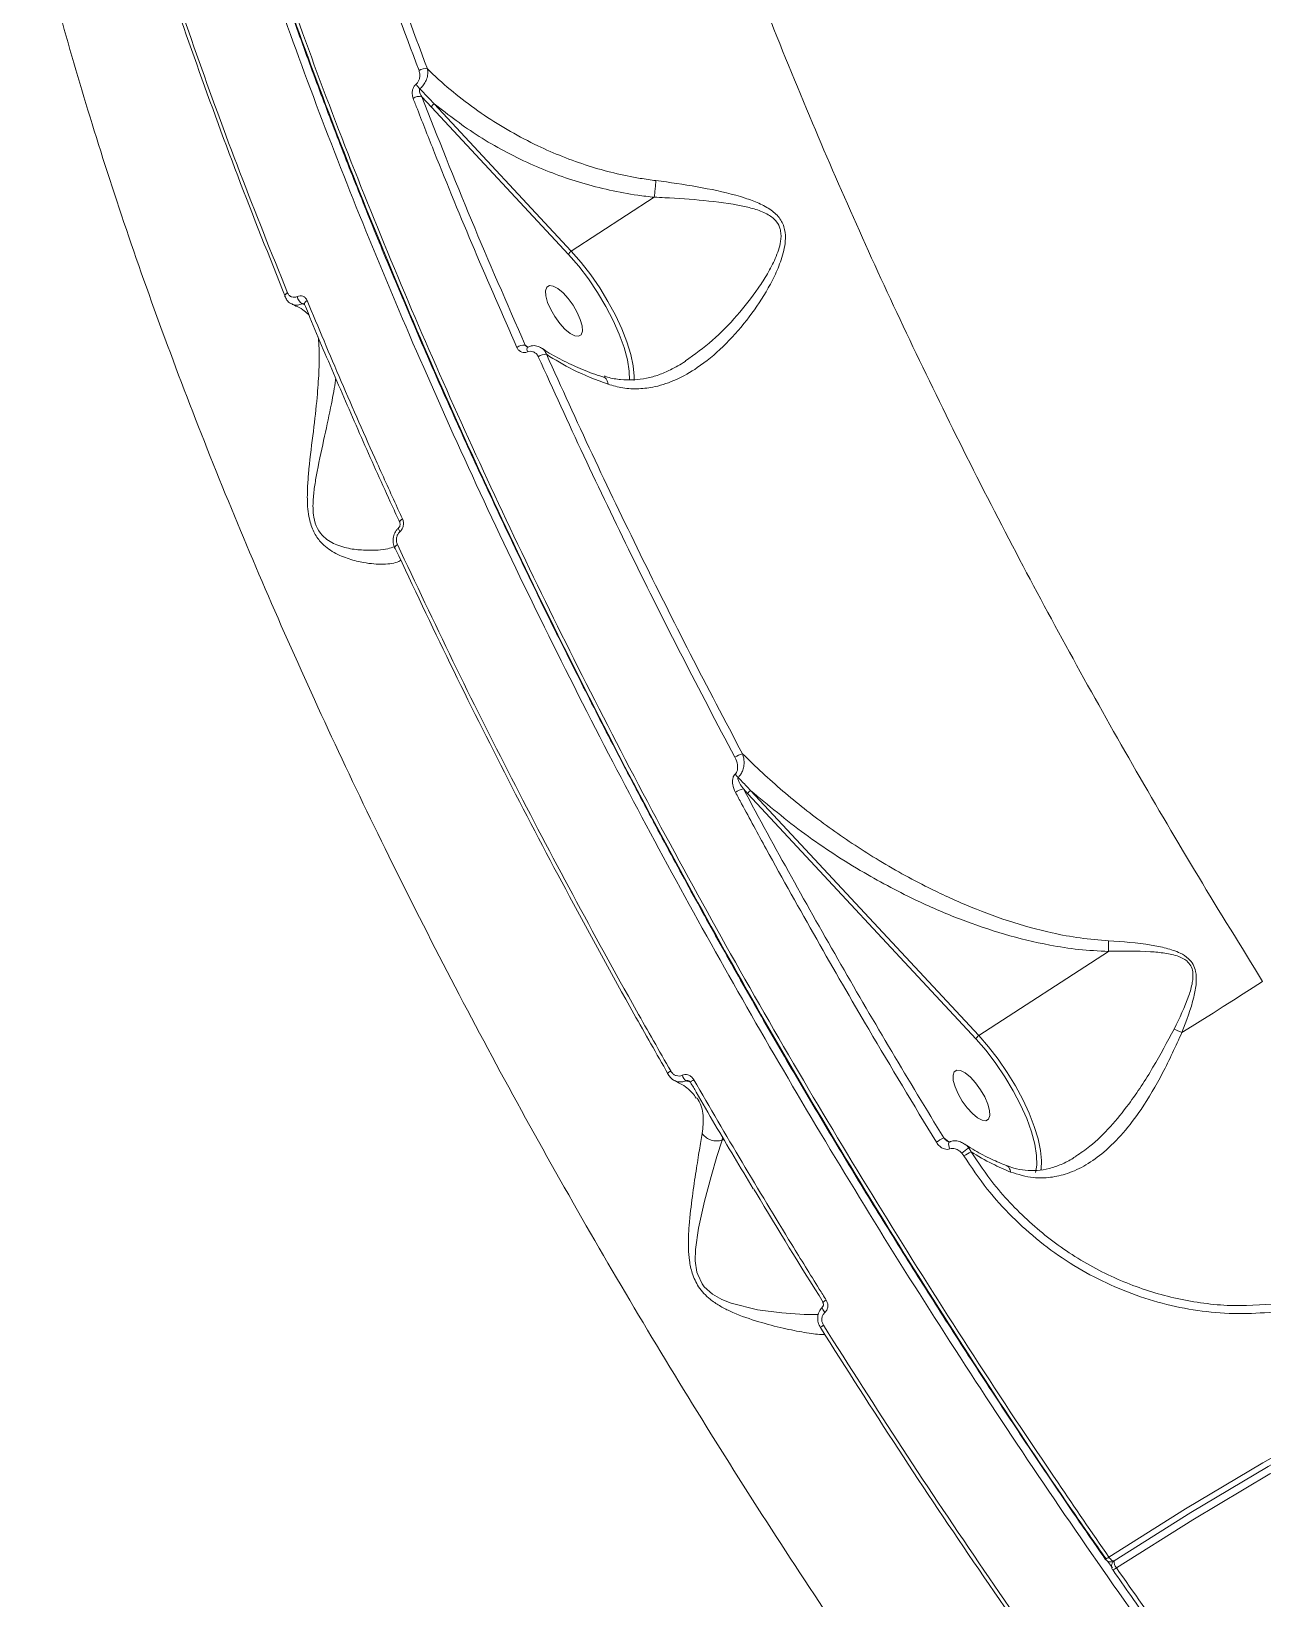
# Model space of a CAD drawing. Header units: millimetres. Extents: x -5550 to 7488, y -4093 to 4627.
# Drawn here: x -2675.4 to -2487.5, y 1762.6 to 2001.7 of the extents above; entities that cross this region are included whole.
import ezdxf

# ---------------------------------------------------------------- set-up
doc = ezdxf.new("R2010")
doc.units = ezdxf.units.MM
doc.layers.add('DIKOM_ОБЪЕКТ', color=7, linetype='Continuous')

msp = doc.modelspace()

# ---------------------------------------------------------------- linework, layer by layer
at = {"layer": 'DIKOM_ОБЪЕКТ', "color": 7, "linetype": 'Continuous', "lineweight": 15}
for p, q in [((-2615.808, 1991.732), (-2614.313, 1990.119)), ((-2614.313, 1990.119), (-2593.405, 1967.645)), ((-2592.994, 1968.169), (-2613.903, 1990.644)), ((-2580.336, 1976.392), (-2592.994, 1968.169)), ((-2634.022, 1960.121), (-2633.657, 1959.989)), ((-2599.626, 1953.545), (-2600.026, 1953.847)), ((-2566.747, 1886.117), (-2566.054, 1885.37)), ((-2566.054, 1885.37), (-2531.26, 1847.97)), ((-2530.85, 1848.495), (-2565.643, 1885.895)), ((-2511.07, 1861.344), (-2530.85, 1848.495)), ((-2573.861, 1839.011), (-2573.795, 1838.918)), ((-2569.991, 1832.538), (-2569.956, 1833.063)), ((-2569.991, 1832.538), (-2569.743, 1832.699)), ((-2535.402, 1832.289), (-2536.176, 1832.874)), ((-2533.41, 1830.537), (-2533.104, 1830.127)), ((-2532.012, 1830.771), (-2532.368, 1831.353)), ((-2511.559, 1768.638), (-2511.558, 1768.637)), ((-2510.448, 1767.273), (-2511.192, 1768.337)), ((-2510.41, 1767.009), (-2510.351, 1766.924)), ((-2510.235, 1768.353), (-2510.325, 1768.259)), ((-2510.194, 1768.368), (-2510.169, 1768.389)), ((-2510.418, 1767), (-2510.42, 1767.002))]:
    msp.add_line(p, q, dxfattribs=at)
at = {"layer": 'DIKOM_ОБЪЕКТ', "color": 7, "linetype": 'Continuous', "lineweight": 15, "flags": 128}
for points in [[(-2583.421, 1948.436), (-2583.415, 1949.093), (-2583.566, 1950.658), (-2583.938, 1952.411), (-2584.522, 1954.313), (-2585.305, 1956.323), (-2586.271, 1958.398), (-2587.399, 1960.492), (-2588.663, 1962.561), (-2590.038, 1964.558), (-2591.492, 1966.441), (-2592.994, 1968.169)], [(-2593.405, 1967.645), (-2591.868, 1965.871), (-2590.386, 1963.932), (-2588.993, 1961.876), (-2587.725, 1959.75), (-2586.61, 1957.608), (-2585.677, 1955.5), (-2584.947, 1953.478), (-2584.439, 1951.59), (-2584.164, 1949.882), (-2584.125, 1948.466)], [(-2636.299, 1961.833), (-2636.435, 1961.734), (-2636.547, 1961.631), (-2636.632, 1961.527), (-2636.685, 1961.428), (-2636.707, 1961.335), (-2636.695, 1961.253)], [(-2595.752, 1962.84), (-2596.329, 1962.907), (-2596.726, 1962.66), (-2596.911, 1962.12), (-2596.869, 1961.33), (-2596.603, 1960.356), (-2596.136, 1959.274), (-2595.505, 1958.174), (-2594.761, 1957.145), (-2593.964, 1956.269), (-2593.179, 1955.617), (-2592.469, 1955.243), (-2591.892, 1955.177), (-2591.496, 1955.424), (-2591.311, 1955.964), (-2591.352, 1956.753), (-2591.618, 1957.728), (-2592.085, 1958.809), (-2592.716, 1959.909), (-2593.461, 1960.939), (-2594.258, 1961.815), (-2595.043, 1962.466), (-2595.752, 1962.84)], [(-2633.295, 1960.64), (-2633.436, 1960.537), (-2633.551, 1960.431), (-2633.636, 1960.325), (-2633.689, 1960.223), (-2633.706, 1960.13), (-2633.69, 1960.052)], [(-2599.697, 1952.788), (-2599.744, 1953.005), (-2599.759, 1953.199), (-2599.741, 1953.361), (-2599.691, 1953.48), (-2599.612, 1953.549), (-2599.609, 1953.551)], [(-2618.75, 1927.337), (-2618.892, 1927.236), (-2619.009, 1927.134), (-2619.098, 1927.036), (-2619.154, 1926.944), (-2619.177, 1926.862), (-2619.165, 1926.794), (-2619.162, 1926.79)], [(-2619.141, 1925.36), (-2619.215, 1925.482), (-2619.274, 1925.598), (-2619.318, 1925.704), (-2619.344, 1925.798), (-2619.352, 1925.878), (-2619.343, 1925.942), (-2619.315, 1925.988), (-2619.309, 1925.994)], [(-2619.524, 1923.417), (-2619.661, 1923.32), (-2619.775, 1923.222), (-2619.863, 1923.127), (-2619.922, 1923.038), (-2619.949, 1922.958), (-2619.944, 1922.891), (-2619.941, 1922.883)], [(-2619.941, 1922.883), (-2619.906, 1922.838), (-2619.838, 1922.802)], [(-2487.538, 1856.77), (-2488.999, 1855.82), (-2490.489, 1854.858), (-2492.006, 1853.887), (-2493.545, 1852.909), (-2495.104, 1851.925), (-2496.678, 1850.939), (-2498.265, 1849.952), (-2499.861, 1848.967)], [(-2521.353, 1828.004), (-2521.342, 1828.074), (-2521.27, 1829.418), (-2521.421, 1830.983), (-2521.793, 1832.736), (-2522.377, 1834.638), (-2523.161, 1836.649), (-2524.126, 1838.723), (-2525.254, 1840.818), (-2526.519, 1842.886), (-2527.893, 1844.883), (-2529.347, 1846.766), (-2530.85, 1848.495)], [(-2248.775, 1850.137), (-2261.539, 1849.925), (-2274.328, 1849.337), (-2287.134, 1848.375), (-2299.949, 1847.04), (-2312.763, 1845.332), (-2325.569, 1843.251), (-2338.358, 1840.801), (-2351.122, 1837.982), (-2363.852, 1834.796), (-2376.54, 1831.245), (-2389.178, 1827.331), (-2401.758, 1823.058), (-2414.27, 1818.427), (-2426.708, 1813.442), (-2439.063, 1808.107), (-2451.326, 1802.424), (-2463.49, 1796.397), (-2475.547, 1790.031), (-2487.489, 1783.33), (-2499.308, 1776.297), (-2510.996, 1768.937)], [(-2510.169, 1768.389), (-2498.488, 1775.744), (-2486.677, 1782.772), (-2474.743, 1789.469), (-2462.693, 1795.832), (-2450.537, 1801.854), (-2438.281, 1807.534), (-2425.934, 1812.866), (-2413.505, 1817.847), (-2401, 1822.475), (-2388.428, 1826.746), (-2375.798, 1830.657), (-2363.118, 1834.205), (-2350.396, 1837.39), (-2337.64, 1840.207), (-2324.859, 1842.656), (-2312.061, 1844.735), (-2299.255, 1846.442), (-2286.449, 1847.777), (-2273.651, 1848.738), (-2260.87, 1849.325), (-2248.114, 1849.537)], [(-2531.26, 1847.97), (-2529.724, 1846.196), (-2528.241, 1844.258), (-2526.849, 1842.201), (-2525.58, 1840.076), (-2524.465, 1837.933), (-2523.532, 1835.825), (-2522.802, 1833.803), (-2522.294, 1831.915), (-2522.019, 1830.208), (-2521.985, 1828.721), (-2522.165, 1827.583)], [(-2509.854, 1767.298), (-2498.201, 1774.635), (-2486.418, 1781.647), (-2474.512, 1788.328), (-2462.491, 1794.675), (-2450.364, 1800.683), (-2438.137, 1806.349), (-2425.82, 1811.669), (-2413.42, 1816.638), (-2400.944, 1821.255), (-2388.403, 1825.515), (-2375.803, 1829.417), (-2363.153, 1832.958), (-2350.461, 1836.134), (-2337.735, 1838.945), (-2324.985, 1841.388), (-2312.217, 1843.462), (-2299.442, 1845.165), (-2286.666, 1846.497), (-2273.898, 1847.456), (-2261.147, 1848.041), (-2248.421, 1848.253)], [(-2577.836, 1843.098), (-2577.975, 1843.005), (-2578.095, 1842.917), (-2578.192, 1842.839), (-2578.263, 1842.772), (-2578.305, 1842.72), (-2578.316, 1842.683), (-2578.315, 1842.677)], [(-2578.315, 1842.677), (-2578.297, 1842.664), (-2578.274, 1842.661)], [(-2574.317, 1841.761), (-2574.461, 1841.664), (-2574.585, 1841.574), (-2574.684, 1841.494), (-2574.754, 1841.427), (-2574.793, 1841.376), (-2574.799, 1841.343), (-2574.797, 1841.339)], [(-2533.608, 1843.166), (-2534.184, 1843.232), (-2534.581, 1842.985), (-2534.766, 1842.445), (-2534.724, 1841.656), (-2534.459, 1840.681), (-2533.991, 1839.6), (-2533.36, 1838.5), (-2532.616, 1837.47), (-2531.819, 1836.594), (-2531.034, 1835.942), (-2530.324, 1835.568), (-2529.748, 1835.502), (-2529.351, 1835.749), (-2529.166, 1836.289), (-2529.208, 1837.078), (-2529.473, 1838.053), (-2529.94, 1839.134), (-2530.572, 1840.234), (-2531.316, 1841.264), (-2532.113, 1842.14), (-2532.898, 1842.792), (-2533.608, 1843.166)], [(-2555.299, 1805.938), (-2557.473, 1805.927), (-2560.863, 1806.183), (-2564.576, 1806.678), (-2568.584, 1807.677), (-2570.03, 1808.24), (-2571.438, 1809.032), (-2572.704, 1810.172), (-2573.026, 1810.601), (-2573.718, 1812.044), (-2573.823, 1812.407), (-2574.076, 1814.145), (-2574.05, 1815.851), (-2573.606, 1819.114), (-2572.683, 1823.259), (-2571.673, 1826.994), (-2570.794, 1830.026), (-2570, 1832.532), (-2570, 1832.534), (-2570, 1832.534)], [(-2535.276, 1831.213), (-2535.37, 1831.479), (-2535.428, 1831.735), (-2535.445, 1831.96), (-2535.42, 1832.137), (-2535.355, 1832.25), (-2535.31, 1832.28)], [(-2554.325, 1806.226), (-2554.446, 1806.383), (-2554.548, 1806.539), (-2554.628, 1806.69), (-2554.682, 1806.828), (-2554.708, 1806.949), (-2554.705, 1807.047), (-2554.673, 1807.119), (-2554.657, 1807.135)], [(-2554.538, 1804.307), (-2554.678, 1804.215), (-2554.801, 1804.132), (-2554.903, 1804.062), (-2554.98, 1804.006), (-2555.031, 1803.966), (-2555.052, 1803.944), (-2555.043, 1803.941), (-2555.005, 1803.957)], [(-2510.996, 1768.937), (-2510.88, 1768.783), (-2510.759, 1768.644), (-2510.637, 1768.527), (-2510.518, 1768.437), (-2510.408, 1768.376), (-2510.311, 1768.347), (-2510.23, 1768.352), (-2510.194, 1768.368)], [(-2510.227, 1768.348), (-2510.308, 1768.276), (-2510.325, 1768.259)]]:
    msp.add_lwpolyline(points, dxfattribs=at)
at = {"layer": 'DIKOM_ОБЪЕКТ', "color": 7, "linetype": 'Continuous', "lineweight": 15}
for centre, radius, start, end in [((-2615.271, 1994.376), 1.65, 78.64259, 125.32145), ((-2616.181, 1990.174), 1.603, 76.5356, 126.02037), ((-2613.954, 1995.226), 3.138, 210.2015, 227.19404), ((-2613.461, 1989.875), 0.886, 119.87523, 164.02226), ((-2592.554, 1967.401), 0.886, 119.8563, 164.04119), ((-2636.52, 1961.315), 0.186, 199.38654, 237.27808), ((-2633.19, 1961.524), 1.632, 190.15737, 239.31092), ((-2600.198, 1951.976), 1.879, 84.76479, 126.14298), ((-2596.87, 1950.422), 2.008, 87.89005, 125.41627), ((-2566.203, 1888.317), 3.217, 101.97508, 124.84332), ((-2565.671, 1890.064), 2.87, 215.79416, 229.03914), ((-2566.14, 1883.047), 3.129, 101.18397, 125.34675), ((-2565.202, 1885.127), 0.886, 119.86768, 164.02981), ((-2530.408, 1847.726), 0.886, 119.86768, 164.02981), ((-2562.476, 1708.744), 153.568, 65.93746, 66.42446), ((-2574.62, 1842.917), 1.551, 198.05372, 237.56653), ((-2532.347, 1824.842), 8.899, 115.49144, 123.89832), ((-2533.318, 1830.898), 1.053, 25.56108, 56.02193), ((-2530.3, 1827.635), 4.255, 119.08673, 136.98368), ((-2527.093, 1821.185), 10.774, 117.1659, 123.90732), ((-2553.212, 1806.351), 2.002, 116.75899, 134.9134), ((-2512.106, 1770.338), 1.787, 287.85316, 308.40083), ((-2510.737, 1769.208), 1, 214.80197, 302.91211), ((-2509.598, 1767.572), 1, 136.60788, 188.56245), ((-2509.598, 1767.572), 1, 188.56245, 214.90242), ((-2510.655, 1768.13), 1.155, 281.82519, 313.89087), ((-2509.01, 1768.13), 1.186, 167.30575, 224.58505)]:
    msp.add_arc(centre, radius, start, end, dxfattribs=at)
for points, knots in [([(-2487.538, 1856.77), (-2490.83, 1862.091), (-2497.418, 1872.737), (-2506.867, 1888.837), (-2515.971, 1904.981), (-2524.794, 1921.356), (-2533.303, 1937.926), (-2541.46, 1954.653), (-2549.131, 1971.266), (-2556.497, 1988.193), (-2563.485, 2005.372), (-2570.021, 2022.732), (-2575.952, 2039.911), (-2581.229, 2056.841), (-2585.818, 2073.453), (-2589.613, 2089.362), (-2592.624, 2104.53), (-2594.875, 2118.938), (-2596.408, 2132.838), (-2597.184, 2146.157), (-2597.184, 2158.833), (-2596.408, 2170.577), (-2594.88, 2181.37), (-2592.638, 2191.219), (-2589.644, 2200.291), (-2585.878, 2208.521), (-2581.331, 2215.854), (-2576.46, 2221.735), (-2571.407, 2226.313), (-2567.677, 2229.152), (-2565.352, 2230.387), (-2564.846, 2230.656)], [0, 0, 0, 0, 0.0324339, 0.0649065, 0.0973793, 0.129813, 0.1635769, 0.1973846, 0.2311923, 0.264956, 0.301667, 0.3384063, 0.3751172, 0.4129006, 0.4507147, 0.488498, 0.5250875, 0.5617053, 0.5982949, 0.635952, 0.67364, 0.711297, 0.7477997, 0.7843307, 0.8208335, 0.8583999, 0.8959971, 0.9335635, 0.9627211, 0.9918788, 1, 1, 1, 1]), ([(-2647.173, 2219.253), (-2647.611, 2218.661), (-2648.933, 2216.874), (-2650.94, 2213.618), (-2653.206, 2209.496), (-2655.281, 2205.098), (-2657.177, 2200.441), (-2658.886, 2195.533), (-2660.4, 2190.395), (-2661.713, 2185.044), (-2662.824, 2179.488), (-2663.734, 2173.726), (-2664.444, 2167.756), (-2664.955, 2161.576), (-2665.268, 2155.185), (-2665.382, 2148.581), (-2665.298, 2141.764), (-2665.015, 2134.73), (-2664.533, 2127.476), (-2663.852, 2120.016), (-2662.977, 2112.379), (-2661.909, 2104.596), (-2660.649, 2096.68), (-2659.2, 2088.63), (-2657.561, 2080.444), (-2655.732, 2072.119), (-2653.713, 2063.652), (-2651.503, 2055.041), (-2649.102, 2046.285), (-2646.508, 2037.379), (-2643.72, 2028.32), (-2640.741, 2019.118), (-2637.583, 2009.805), (-2634.255, 2000.418), (-2630.767, 1990.981), (-2627.121, 1981.499), (-2623.317, 1971.966), (-2619.351, 1962.38), (-2615.225, 1952.738), (-2610.936, 1943.037), (-2606.485, 1933.274), (-2601.868, 1923.448), (-2597.084, 1913.553), (-2592.135, 1903.593), (-2587.034, 1893.596), (-2581.802, 1883.603), (-2576.456, 1873.648), (-2571.002, 1863.741), (-2565.438, 1853.877), (-2559.761, 1844.052), (-2553.971, 1834.263), (-2548.065, 1824.507), (-2542.043, 1814.782), (-2535.902, 1805.084), (-2529.64, 1795.411), (-2523.254, 1785.763), (-2517.226, 1776.827), (-2513.289, 1771.146), (-2511.553, 1768.643)], [0, 0, 0, 0, 0.0088771, 0.0267986, 0.0447856, 0.062858, 0.0810341, 0.0993066, 0.1175605, 0.1357123, 0.1537946, 0.1718258, 0.1898251, 0.2078119, 0.2258056, 0.2438195, 0.2618733, 0.2799871, 0.2981809, 0.316469, 0.3347583, 0.3529458, 0.3710497, 0.3890905, 0.4070888, 0.4250652, 0.4430402, 0.4610303, 0.4790531, 0.4971293, 0.5152795, 0.5335239, 0.551803, 0.5700067, 0.588121, 0.6061664, 0.6241637, 0.6421334, 0.660096, 0.6780701, 0.6960713, 0.7141203, 0.7322376, 0.7504436, 0.7687195, 0.7869548, 0.8050889, 0.8231483, 0.8411535, 0.8591255, 0.8770845, 0.8950509, 0.9130388, 0.9310686, 0.9491606, 0.9673358, 0.9856014, 1, 1, 1, 1]), ([(-2510.996, 1768.937), (-2513.589, 1772.697), (-2520.576, 1782.826), (-2531.668, 1799.596), (-2544.136, 1819.25), (-2556.283, 1839.295), (-2568.057, 1859.669), (-2579.405, 1880.31), (-2590.079, 1900.763), (-2600.058, 1920.962), (-2609.336, 1940.848), (-2618.064, 1960.746), (-2626.189, 1980.585), (-2633.665, 2000.293), (-2640.329, 2019.437), (-2646.176, 2037.964), (-2651.222, 2055.836), (-2655.548, 2073.345), (-2659.107, 2090.411), (-2661.868, 2106.965), (-2663.77, 2122.642), (-2664.828, 2137.408), (-2665.072, 2151.251), (-2664.507, 2164.396), (-2663.1, 2176.767), (-2660.832, 2188.297), (-2657.768, 2198.752), (-2653.882, 2208.044), (-2650.259, 2214.901), (-2647.648, 2218.303), (-2646.852, 2219.341)], [0, 0, 0, 0, 0.0215551, 0.0580707, 0.0946145, 0.1311302, 0.1687065, 0.2063134, 0.2438897, 0.2804054, 0.3169491, 0.3534648, 0.3910411, 0.4286479, 0.4662243, 0.5027399, 0.5392837, 0.5757993, 0.6133756, 0.6509826, 0.6885588, 0.7250744, 0.7616182, 0.7981339, 0.8357101, 0.8733171, 0.9108933, 0.947409, 0.9839527, 1, 1, 1, 1]), ([(-2658.57, 2199.275), (-2659.241, 2197.358), (-2661.051, 2192.192), (-2663.347, 2182.978), (-2665.255, 2171.435), (-2666.363, 2158.869), (-2666.647, 2145.299), (-2666.081, 2130.742), (-2664.68, 2115.522), (-2662.468, 2099.705), (-2659.485, 2083.371), (-2655.684, 2066.254), (-2651.043, 2048.38), (-2645.557, 2029.795), (-2639.347, 2010.908), (-2632.453, 1991.79), (-2624.925, 1972.517), (-2616.641, 1952.776), (-2607.599, 1932.615), (-2597.811, 1912.097), (-2587.615, 1891.912), (-2577.082, 1872.132), (-2566.289, 1852.813), (-2554.934, 1833.402), (-2543.03, 1813.959), (-2530.605, 1794.548), (-2517.757, 1775.331), (-2504.517, 1756.372), (-2490.925, 1737.733), (-2476.933, 1719.356), (-2462.574, 1701.32), (-2447.888, 1683.695), (-2433.2, 1666.87), (-2418.56, 1650.885), (-2404.017, 1635.757), (-2389.333, 1621.244), (-2374.553, 1607.416), (-2359.734, 1594.362), (-2346.057, 1583.015), (-2337.412, 1576.384), (-2333.59, 1573.452)], [0, 0, 0, 0, 0.0156516, 0.0421675, 0.0687039, 0.0952199, 0.122506, 0.1498144, 0.1771006, 0.2036165, 0.230153, 0.256669, 0.2839551, 0.3112635, 0.3385497, 0.3650656, 0.391602, 0.418118, 0.4454042, 0.4727126, 0.4999988, 0.52556, 0.5511396, 0.5767008, 0.6029495, 0.629218, 0.6554666, 0.6819827, 0.7085191, 0.7350351, 0.7623214, 0.7896299, 0.8169161, 0.8434321, 0.8699685, 0.8964846, 0.9237708, 0.9510793, 0.9783655, 1, 1, 1, 1]), ([(-2511.408, 1768.646), (-2513.175, 1771.161), (-2519.261, 1779.822), (-2529.322, 1794.997), (-2541.573, 1814.09), (-2553.418, 1833.428), (-2564.834, 1852.9), (-2575.762, 1872.431), (-2586.302, 1892.209), (-2596.403, 1912.207), (-2606.033, 1932.387), (-2615.041, 1952.439), (-2623.388, 1972.27), (-2631.033, 1991.787), (-2637.946, 2010.927), (-2644.099, 2029.648), (-2649.499, 2047.929), (-2654.135, 2065.716), (-2657.987, 2082.929), (-2661.036, 2099.485), (-2663.121, 2114.324), (-2664.406, 2127.558), (-2665.062, 2139.333), (-2665.178, 2150.577), (-2664.749, 2161.388), (-2663.75, 2171.721), (-2662.154, 2181.521), (-2660.027, 2190.711), (-2658.13, 2196.255), (-2657.182, 2199.026)], [0, 0, 0, 0, 0.01588, 0.0546879, 0.0936091, 0.1325881, 0.171567, 0.2104882, 0.2492961, 0.2895889, 0.3300087, 0.3704933, 0.4109778, 0.4513977, 0.4916904, 0.5319834, 0.5724032, 0.6128877, 0.6533723, 0.6937921, 0.7340849, 0.7667338, 0.7994163, 0.8320989, 0.8647476, 0.898542, 0.9323739, 0.9662056, 1, 1, 1, 1]), ([(-2684.074, 2112.904), (-2684.389, 2109.112), (-2685.021, 2101.525), (-2685.044, 2089.165), (-2684.386, 2076.009), (-2682.951, 2061.994), (-2680.742, 2047.168), (-2677.805, 2031.852), (-2674.167, 2016.113), (-2669.871, 2000.021), (-2664.847, 1983.314), (-2659.082, 1966.026), (-2652.578, 1948.203), (-2645.477, 1930.232), (-2637.819, 1912.179), (-2629.651, 1894.107), (-2620.844, 1875.729), (-2611.403, 1857.094), (-2601.345, 1838.263), (-2590.886, 1819.639), (-2580.071, 1801.279), (-2568.953, 1783.236), (-2557.356, 1765.226), (-2545.303, 1747.313), (-2532.825, 1729.563), (-2520.187, 1712.35), (-2507.435, 1695.721), (-2494.617, 1679.707), (-2481.538, 1664.062), (-2468.233, 1648.859), (-2454.743, 1634.155), (-2442.302, 1621.259), (-2430.94, 1609.976), (-2424.105, 1603.538), (-2420.684, 1600.316)], [0, 0, 0, 0, 0.0311784, 0.062381, 0.0935594, 0.1256442, 0.1577551, 0.1898399, 0.2210201, 0.2522244, 0.2834046, 0.3154897, 0.3476009, 0.379686, 0.410889, 0.4421158, 0.4733189, 0.5054257, 0.5375585, 0.5696654, 0.6009197, 0.6321978, 0.6634522, 0.69561, 0.727794, 0.7599519, 0.7912842, 0.8226406, 0.8539729, 0.886209, 0.9184712, 0.9507072, 0.9753305, 1, 1, 1, 1]), ([(-2639.1, 2066.123), (-2637.589, 2060.526), (-2634.566, 2049.333), (-2629.14, 2031.903), (-2623.116, 2014.065), (-2618.522, 2001.836), (-2616.226, 1995.722)], [0, 0, 0, 0, 0.2485965, 0.4971932, 0.7485966, 1, 1, 1, 1]), ([(-2614.947, 1995.994), (-2617.213, 2002.026), (-2621.746, 2014.091), (-2627.746, 2031.828), (-2633.192, 2049.291), (-2636.242, 2060.586), (-2637.768, 2066.233)], [0, 0, 0, 0, 0.2485977, 0.4971943, 0.7485973, 1, 1, 1, 1]), ([(-2636.299, 1961.833), (-2638.758, 1967.968), (-2643.676, 1980.237), (-2650.274, 1998.338), (-2656.334, 2016.204), (-2659.805, 2027.805), (-2661.54, 2033.606)], [0, 0, 0, 0, 0.2485951, 0.49719, 0.7485953, 1, 1, 1, 1]), ([(-2656.985, 2017.146), (-2656.817, 2016.594), (-2654.899, 2010.296), (-2650.574, 1997.8), (-2644.023, 1979.705), (-2639.056, 1967.322), (-2636.573, 1961.131)], [0, 0, 0, 0, 0.0308224, 0.3514654, 0.6757321, 1, 1, 1, 1]), ([(-2616.226, 1995.722), (-2616.164, 1995.498), (-2616.056, 1995.106), (-2616.13, 1994.503), (-2616.317, 1994.04), (-2616.522, 1993.774), (-2616.645, 1993.666), (-2616.666, 1993.648)], [0, 0, 0, 0, 0.3277286, 0.5739014, 0.7796334, 0.9627836, 1, 1, 1, 1]), ([(-2616.086, 1992.924), (-2616.051, 1992.955), (-2615.845, 1993.133), (-2615.488, 1993.545), (-2615.1, 1994.244), (-2614.873, 1995.056), (-2614.872, 1995.651), (-2614.936, 1995.945), (-2614.947, 1995.994)], [0, 0, 0, 0, 0.039509, 0.2326505, 0.4437489, 0.6867522, 0.9479668, 1, 1, 1, 1]), ([(-2580.079, 1978.932), (-2580.884, 1979.039), (-2583.04, 1979.327), (-2586.502, 1980.051), (-2591.796, 1981.538), (-2597.115, 1983.659), (-2602.328, 1986.388), (-2606.343, 1988.884), (-2610.147, 1991.673), (-2612.987, 1994.096), (-2614.524, 1995.584), (-2614.947, 1995.994)], [0, 0, 0, 0, 0.0601187, 0.1609826, 0.2618614, 0.4689757, 0.5884114, 0.7078543, 0.8306433, 0.9534376, 1, 1, 1, 1]), ([(-2616.666, 1993.648), (-2616.692, 1993.625), (-2616.823, 1993.509), (-2617.037, 1993.222), (-2617.23, 1992.728), (-2617.3, 1992.1), (-2617.186, 1991.694), (-2617.124, 1991.47)], [0, 0, 0, 0, 0.0440761, 0.2245351, 0.4337752, 0.6875035, 1, 1, 1, 1]), ([(-2615.808, 1991.732), (-2615.889, 1991.871), (-2616.03, 1992.111), (-2616.142, 1992.456), (-2616.168, 1992.696), (-2616.141, 1992.831), (-2616.112, 1992.892), (-2616.094, 1992.915), (-2616.086, 1992.924)], [0, 0, 0, 0, 0.369425, 0.6445954, 0.8371916, 0.9270406, 0.9711956, 1, 1, 1, 1]), ([(-2613.903, 1990.644), (-2614.116, 1990.864), (-2614.847, 1991.62), (-2615.572, 1992.383), (-2616.086, 1992.924)], [0, 0, 0, 0, 0.2912839, 1, 1, 1, 1]), ([(-2617.124, 1991.47), (-2616.909, 1990.919), (-2615.837, 1988.162), (-2612.807, 1980.514), (-2607.852, 1968.438), (-2603.489, 1958.478), (-2601.306, 1953.494)], [0, 0, 0, 0, 0.0441415, 0.2207136, 0.6100133, 1, 1, 1, 1]), ([(-2600.026, 1953.847), (-2602.81, 1960.213), (-2608.387, 1972.963), (-2613.332, 1985.47), (-2615.808, 1991.732)], [0, 0, 0, 0, 0.4992719, 1, 1, 1, 1]), ([(-2613.903, 1990.644), (-2611.68, 1988.923), (-2608.321, 1986.323), (-2603.279, 1983.427), (-2598.14, 1980.89), (-2592.737, 1978.869), (-2587.183, 1977.431), (-2583.476, 1976.74), (-2581.18, 1976.486), (-2580.336, 1976.392)], [0, 0, 0, 0, 0.2355387, 0.3560369, 0.4765278, 0.7016568, 0.817294, 0.9329163, 1, 1, 1, 1]), ([(-2587.388, 1947.859), (-2586.644, 1947.649), (-2585.093, 1947.212), (-2582.68, 1947.105), (-2579.92, 1947.464), (-2576.902, 1948.506), (-2573.385, 1950.516), (-2569.74, 1953.536), (-2566.22, 1957.483), (-2563.677, 1961.193), (-2561.974, 1964.328), (-2560.895, 1966.894), (-2560.276, 1969.323), (-2560.35, 1971.51), (-2561.093, 1973.204), (-2562.522, 1974.529), (-2564.374, 1975.517), (-2567.58, 1976.696), (-2572.287, 1977.769), (-2576.916, 1978.529), (-2579.546, 1978.864), (-2580.079, 1978.932)], [0, 0, 0, 0, 0.0399721, 0.0832978, 0.1277342, 0.1880418, 0.2502354, 0.3338815, 0.4199836, 0.5013477, 0.54303, 0.584663, 0.6297921, 0.6581316, 0.6869621, 0.718048, 0.7529305, 0.7887574, 0.8810065, 0.9758698, 1, 1, 1, 1]), ([(-2580.33, 1976.4), (-2580.304, 1976.651), (-2580.251, 1977.151), (-2580.166, 1978.005), (-2580.11, 1978.599), (-2580.084, 1978.888), (-2580.079, 1978.932)], [0, 0, 0, 0, 0.3157387, 0.6314521, 0.943768, 1, 1, 1, 1]), ([(-2580.336, 1976.392), (-2580.335, 1976.393), (-2580.333, 1976.395), (-2580.331, 1976.398), (-2580.33, 1976.4), (-2580.33, 1976.4)], [0, 0, 0, 0, 0.4272931, 0.7887484, 1, 1, 1, 1]), ([(-2580.33, 1976.4), (-2580.328, 1976.4), (-2579.8, 1976.378), (-2577.258, 1976.261), (-2572.69, 1975.935), (-2568.051, 1975.372), (-2564.819, 1974.572), (-2563.015, 1973.864), (-2561.689, 1972.84), (-2561.196, 1971.857), (-2560.971, 1970.841), (-2561.027, 1969.282), (-2561.815, 1967.067), (-2563.037, 1964.71), (-2564.942, 1961.75), (-2567.694, 1958.265), (-2571.396, 1954.44), (-2574.183, 1952.426), (-2575.573, 1951.422)], [0, 0, 0, 0, 0.0001193, 0.0330264, 0.1591923, 0.2881147, 0.3339857, 0.3807067, 0.4191453, 0.4474489, 0.4539237, 0.4888515, 0.5471696, 0.6022197, 0.6573364, 0.7702245, 0.8853944, 1, 1, 1, 1]), ([(-2636.663, 1961.267), (-2636.578, 1961.071), (-2636.389, 1960.639), (-2635.964, 1960.237), (-2635.64, 1960.142), (-2635.561, 1960.118)], [0, 0, 0, 0, 0.3828308, 0.8488478, 1, 1, 1, 1]), ([(-2634.796, 1961.236), (-2634.938, 1961.188), (-2635.223, 1961.091), (-2635.651, 1961.156), (-2636.016, 1961.374), (-2636.214, 1961.637), (-2636.286, 1961.805), (-2636.299, 1961.833)], [0, 0, 0, 0, 0.2377361, 0.4755169, 0.7137385, 0.9520167, 1, 1, 1, 1]), ([(-2633.295, 1960.64), (-2633.308, 1960.668), (-2633.381, 1960.836), (-2633.58, 1961.099), (-2633.944, 1961.316), (-2634.37, 1961.381), (-2634.654, 1961.285), (-2634.796, 1961.236)], [0, 0, 0, 0, 0.0489283, 0.2870858, 0.5249368, 0.7625587, 1, 1, 1, 1]), ([(-2635.595, 1960.045), (-2635.324, 1959.937), (-2634.585, 1959.641), (-2633.72, 1959.102), (-2633.251, 1958.668), (-2633.035, 1958.468)], [0, 0, 0, 0, 0.2375496, 0.648917, 1, 1, 1, 1]), ([(-2635.562, 1960.103), (-2635.526, 1960.081), (-2635.289, 1959.931), (-2634.739, 1959.895), (-2634.261, 1960.046), (-2634.022, 1960.121)], [0, 0, 0, 0, 0.0824991, 0.5411187, 1, 1, 1, 1]), ([(-2634.022, 1960.121), (-2633.976, 1960.138), (-2633.884, 1960.172), (-2633.798, 1960.153), (-2633.756, 1960.143)], [0, 0, 0, 0, 0.5071257, 1, 1, 1, 1]), ([(-2633.754, 1960.143), (-2633.748, 1960.149), (-2633.739, 1960.156), (-2633.702, 1960.072), (-2633.694, 1960.052)], [0, 0, 0, 0, 0.7589068, 1, 1, 1, 1]), ([(-2633.684, 1960.054), (-2633.492, 1959.583), (-2631.993, 1955.898), (-2629.027, 1948.931), (-2624.769, 1939.159), (-2621.467, 1931.772), (-2619.546, 1927.638), (-2619.153, 1926.793)], [0, 0, 0, 0, 0.0430746, 0.3365884, 0.630716, 0.9245711, 1, 1, 1, 1]), ([(-2618.75, 1927.337), (-2619.011, 1927.905), (-2620.318, 1930.746), (-2623.487, 1937.746), (-2628.142, 1948.306), (-2631.577, 1956.527), (-2633.295, 1960.64)], [0, 0, 0, 0, 0.0507702, 0.2538548, 0.6267003, 1, 1, 1, 1]), ([(-2631.609, 1955.09), (-2631.586, 1954.915), (-2631.503, 1954.305), (-2631.431, 1952.554), (-2631.471, 1949.706), (-2631.768, 1945.609), (-2632.326, 1940.684), (-2632.91, 1936.181), (-2633.214, 1932.682), (-2633.306, 1930.121), (-2633.111, 1927.558), (-2632.35, 1925.291), (-2631.052, 1923.438), (-2629.131, 1922.058), (-2626.857, 1921.136), (-2624.237, 1920.511), (-2621.561, 1920.338), (-2619.728, 1920.565), (-2619.105, 1920.975), (-2619, 1921.044)], [0, 0, 0, 0, 0.0192623, 0.0672899, 0.1419698, 0.2189274, 0.3144808, 0.4128778, 0.4501818, 0.4879305, 0.5378269, 0.5733632, 0.6087908, 0.6653524, 0.7260233, 0.788006, 0.8826862, 0.9802351, 1, 1, 1, 1]), ([(-2599.773, 1953.58), (-2599.777, 1953.583), (-2599.854, 1953.63), (-2599.937, 1953.727), (-2600.007, 1953.821), (-2600.026, 1953.847)], [0, 0, 0, 0, 0.0461604, 0.735323, 1, 1, 1, 1]), ([(-2599.608, 1953.553), (-2599.611, 1953.551), (-2599.64, 1953.534), (-2599.681, 1953.54), (-2599.707, 1953.52), (-2599.759, 1953.574), (-2599.769, 1953.585)], [0, 0, 0, 0, 0.033492, 0.3029854, 0.8581547, 1, 1, 1, 1]), ([(-2597.53, 1953.389), (-2597.765, 1953.508), (-2598.254, 1953.754), (-2599.013, 1953.784), (-2599.439, 1953.592), (-2599.599, 1953.52)], [0, 0, 0, 0, 0.3652582, 0.7617572, 1, 1, 1, 1]), ([(-2601.306, 1953.494), (-2601.278, 1953.437), (-2601.178, 1953.23), (-2600.93, 1952.943), (-2600.543, 1952.724), (-2600.115, 1952.653), (-2599.836, 1952.743), (-2599.697, 1952.788)], [0, 0, 0, 0, 0.0918843, 0.3355702, 0.563093, 0.7814246, 1, 1, 1, 1]), ([(-2599.697, 1952.788), (-2599.554, 1952.835), (-2599.269, 1952.927), (-2598.829, 1952.853), (-2598.428, 1952.629), (-2598.169, 1952.331), (-2598.063, 1952.117), (-2598.034, 1952.058)], [0, 0, 0, 0, 0.2169071, 0.4334675, 0.661966, 0.9080983, 1, 1, 1, 1]), ([(-2598.034, 1952.058), (-2595.745, 1947.024), (-2591.169, 1936.955), (-2583.821, 1921.702), (-2576.156, 1906.364), (-2570.746, 1896.093), (-2568.041, 1890.957)], [0, 0, 0, 0, 0.2490994, 0.4981999, 0.7490997, 1, 1, 1, 1]), ([(-2596.796, 1952.428), (-2596.832, 1952.517), (-2596.966, 1952.843), (-2597.2, 1953.193), (-2597.463, 1953.323), (-2597.517, 1953.349)], [0, 0, 0, 0, 0.2289532, 0.8423812, 1, 1, 1, 1]), ([(-2588.007, 1948.94), (-2588.224, 1949.003), (-2589.493, 1949.373), (-2591.653, 1950.232), (-2594.431, 1951.53), (-2596.377, 1952.595), (-2597.323, 1953.262), (-2597.495, 1953.384)], [0, 0, 0, 0, 0.0598948, 0.3503046, 0.6417909, 0.9345248, 1, 1, 1, 1]), ([(-2566.871, 1891.464), (-2569.55, 1896.551), (-2574.91, 1906.726), (-2582.543, 1921.993), (-2589.896, 1937.25), (-2594.496, 1947.369), (-2596.796, 1952.428)], [0, 0, 0, 0, 0.2491004, 0.4982003, 0.7491003, 1, 1, 1, 1]), ([(-2596.796, 1952.428), (-2595.48, 1951.611), (-2592.621, 1949.837), (-2589.222, 1948.552), (-2587.388, 1947.859)], [0, 0, 0, 0, 0.4604825, 1, 1, 1, 1]), ([(-2575.553, 1951.4), (-2575.576, 1951.383), (-2576.319, 1950.847), (-2577.704, 1950.137), (-2579.674, 1949.247), (-2581.524, 1948.729), (-2583.465, 1948.475), (-2585.461, 1948.547), (-2586.976, 1948.763), (-2587.808, 1949.059), (-2587.97, 1949.116)], [0, 0, 0, 0, 0.0059954, 0.192924, 0.3389216, 0.4879448, 0.6433295, 0.8027255, 0.9615105, 1, 1, 1, 1]), ([(-2620.003, 1923.084), (-2620.318, 1922.97), (-2621.442, 1922.565), (-2623.699, 1922.487), (-2626.371, 1922.653), (-2628.303, 1923.132), (-2629.78, 1923.819), (-2630.833, 1924.577), (-2631.79, 1925.785), (-2632.421, 1927.825), (-2632.418, 1930.154), (-2632.14, 1932.491), (-2631.55, 1935.744), (-2630.615, 1940), (-2629.626, 1944.571), (-2629.08, 1947.521), (-2628.941, 1948.655), (-2628.93, 1948.745)], [0, 0, 0, 0, 0.0491805, 0.175189, 0.2539641, 0.3325313, 0.3672614, 0.4018681, 0.4432949, 0.4844802, 0.5444694, 0.5917618, 0.6391487, 0.7655544, 0.8920481, 0.9914147, 1, 1, 1, 1]), ([(-2588.039, 1948.901), (-2587.975, 1948.89), (-2587.773, 1948.855), (-2587.545, 1948.525), (-2587.422, 1948.133), (-2587.393, 1947.895), (-2587.388, 1947.859)], [0, 0, 0, 0, 0.1827399, 0.5791943, 0.9359651, 1, 1, 1, 1]), ([(-2619.141, 1925.36), (-2619.017, 1925.496), (-2618.776, 1925.76), (-2618.603, 1926.295), (-2618.576, 1926.844), (-2618.692, 1927.173), (-2618.75, 1927.337)], [0, 0, 0, 0, 0.2592285, 0.502184, 0.7511332, 1, 1, 1, 1]), ([(-2619.356, 1925.903), (-2619.481, 1925.789), (-2619.813, 1925.486), (-2620.118, 1924.774), (-2620.224, 1923.903), (-2620.122, 1923.242), (-2619.955, 1922.937), (-2619.928, 1922.888)], [0, 0, 0, 0, 0.1543714, 0.4125238, 0.6766031, 0.9479583, 1, 1, 1, 1]), ([(-2619.524, 1923.417), (-2619.581, 1923.579), (-2619.696, 1923.902), (-2619.673, 1924.443), (-2619.503, 1924.939), (-2619.287, 1925.228), (-2619.156, 1925.347), (-2619.141, 1925.36)], [0, 0, 0, 0, 0.2486716, 0.4975107, 0.7389411, 0.9703337, 1, 1, 1, 1]), ([(-2619.168, 1926.795), (-2619.163, 1926.785), (-2619.135, 1926.735), (-2619.105, 1926.602), (-2619.103, 1926.42), (-2619.141, 1926.252), (-2619.204, 1926.115), (-2619.27, 1926.026), (-2619.303, 1926.002), (-2619.311, 1925.995)], [0, 0, 0, 0, 0.0516625, 0.2715579, 0.4633149, 0.6339888, 0.7857128, 0.9436395, 1, 1, 1, 1]), ([(-2619.838, 1922.802), (-2617.08, 1916.948), (-2611.566, 1905.241), (-2602.671, 1887.511), (-2593.326, 1869.696), (-2585.116, 1854.716), (-2579.99, 1845.719), (-2578.248, 1842.663)], [0, 0, 0, 0, 0.2203107, 0.4406211, 0.6630829, 0.885545, 1, 1, 1, 1]), ([(-2577.836, 1843.098), (-2579.582, 1846.162), (-2584.687, 1855.121), (-2592.855, 1870.019), (-2602.198, 1887.816), (-2611.15, 1905.644), (-2616.732, 1917.493), (-2619.524, 1923.417)], [0, 0, 0, 0, 0.1144539, 0.334765, 0.5550753, 0.7775378, 1, 1, 1, 1]), ([(-2567.553, 1887.897), (-2567.494, 1887.951), (-2567.302, 1888.125), (-2567.003, 1888.538), (-2566.729, 1889.194), (-2566.588, 1890.1), (-2566.672, 1890.886), (-2566.831, 1891.348), (-2566.871, 1891.464)], [0, 0, 0, 0, 0.0635405, 0.2059128, 0.3867548, 0.5938383, 0.8977385, 1, 1, 1, 1]), ([(-2511.04, 1862.971), (-2512.485, 1863.084), (-2515.376, 1863.312), (-2520.51, 1864.29), (-2526.376, 1865.908), (-2532.842, 1868.353), (-2539.775, 1871.588), (-2546.922, 1875.613), (-2554.153, 1880.491), (-2560.832, 1885.713), (-2564.859, 1889.548), (-2566.871, 1891.464)], [0, 0, 0, 0, 0.0661309, 0.1323028, 0.2383365, 0.3447319, 0.4509766, 0.5939567, 0.7292241, 0.8647216, 1, 1, 1, 1]), ([(-2568.041, 1890.957), (-2567.88, 1890.588), (-2567.641, 1890.042), (-2567.602, 1889.275), (-2567.696, 1888.813), (-2567.852, 1888.529), (-2567.965, 1888.419), (-2567.999, 1888.385)], [0, 0, 0, 0, 0.4385463, 0.6486815, 0.8192342, 0.9451814, 1, 1, 1, 1]), ([(-2567.999, 1888.385), (-2568.037, 1888.349), (-2568.157, 1888.23), (-2568.322, 1887.923), (-2568.424, 1887.413), (-2568.379, 1886.581), (-2568.12, 1885.988), (-2567.95, 1885.599)], [0, 0, 0, 0, 0.0555118, 0.1783944, 0.3495205, 0.5728921, 1, 1, 1, 1]), ([(-2566.747, 1886.117), (-2566.94, 1886.391), (-2567.226, 1886.797), (-2567.488, 1887.335), (-2567.581, 1887.633), (-2567.596, 1887.816), (-2567.562, 1887.88), (-2567.553, 1887.897)], [0, 0, 0, 0, 0.4939201, 0.7308078, 0.885457, 0.9700473, 1, 1, 1, 1]), ([(-2565.643, 1885.895), (-2565.855, 1886.116), (-2566.493, 1886.781), (-2567.128, 1887.45), (-2567.553, 1887.897)], [0, 0, 0, 0, 0.3320215, 1, 1, 1, 1]), ([(-2567.95, 1885.599), (-2567.641, 1885.025), (-2566.094, 1882.152), (-2562.023, 1874.68), (-2555.603, 1863.194), (-2546.99, 1848.251), (-2540.774, 1837.962), (-2537.31, 1832.228)], [0, 0, 0, 0, 0.0321566, 0.1607919, 0.4182836, 0.6757758, 1, 1, 1, 1]), ([(-2536.176, 1832.874), (-2538.84, 1837.271), (-2544.167, 1846.064), (-2551.906, 1859.358), (-2559.469, 1872.712), (-2564.321, 1881.649), (-2566.747, 1886.117)], [0, 0, 0, 0, 0.2493151, 0.4986294, 0.7493145, 1, 1, 1, 1]), ([(-2565.643, 1885.895), (-2562.939, 1883.63), (-2557.531, 1879.1), (-2548.888, 1873.521), (-2540.875, 1869.268), (-2533.689, 1866.171), (-2526.983, 1863.87), (-2520.898, 1862.399), (-2515.571, 1861.561), (-2512.57, 1861.416), (-2511.07, 1861.344)], [0, 0, 0, 0, 0.1801416, 0.360268, 0.513482, 0.6278149, 0.7423223, 0.8564282, 0.9282341, 1, 1, 1, 1]), ([(-2511.062, 1861.353), (-2511.061, 1861.606), (-2511.06, 1862.071), (-2511.048, 1862.646), (-2511.041, 1862.926), (-2511.04, 1862.971)], [0, 0, 0, 0, 0.4994884, 0.9205422, 1, 1, 1, 1]), ([(-2499.861, 1848.967), (-2499.172, 1850.747), (-2498.218, 1853.208), (-2497.627, 1856.38), (-2497.646, 1858.096), (-2498.093, 1859.38), (-2498.903, 1860.378), (-2500.322, 1861.245), (-2502.273, 1861.872), (-2505.894, 1862.601), (-2508.858, 1862.814), (-2511.04, 1862.971)], [0, 0, 0, 0, 0.2311266, 0.3196834, 0.3914225, 0.4367155, 0.4822451, 0.5456922, 0.6388391, 0.7342153, 1, 1, 1, 1]), ([(-2511.07, 1861.344), (-2511.068, 1861.345), (-2511.066, 1861.347), (-2511.063, 1861.35), (-2511.063, 1861.352), (-2511.062, 1861.353)], [0, 0, 0, 0, 0.3911743, 0.7819324, 1, 1, 1, 1]), ([(-2511.062, 1861.353), (-2511.06, 1861.353), (-2508.911, 1861.423), (-2506.023, 1861.422), (-2502.456, 1861.117), (-2500.575, 1860.703), (-2499.192, 1860.038), (-2498.44, 1859.174), (-2498.097, 1858.005), (-2498.235, 1856.43), (-2499.095, 1853.465), (-2500.229, 1851.168), (-2501.055, 1849.494)], [0, 0, 0, 0, 0.0003143, 0.2742152, 0.3691383, 0.4635383, 0.5235443, 0.5648617, 0.6061793, 0.6747229, 0.7630157, 1, 1, 1, 1]), ([(-2525.983, 1827.68), (-2524.821, 1827.323), (-2522.793, 1826.7), (-2519.873, 1826.794), (-2517.174, 1827.413), (-2514.428, 1828.699), (-2511.562, 1830.766), (-2508.738, 1833.61), (-2505.707, 1837.629), (-2502.672, 1842.778), (-2500.809, 1846.881), (-2499.861, 1848.967)], [0, 0, 0, 0, 0.1045086, 0.1823153, 0.2623968, 0.3546217, 0.4495231, 0.561807, 0.677235, 0.8359145, 1, 1, 1, 1]), ([(-2501.055, 1849.494), (-2502.1, 1847.532), (-2504.217, 1843.556), (-2507.486, 1838.538), (-2510.742, 1834.538), (-2513.441, 1831.841), (-2515.301, 1830.585), (-2516.015, 1830.102)], [0, 0, 0, 0, 0.2576632, 0.5219688, 0.7017039, 0.8854867, 1, 1, 1, 1]), ([(-2578.286, 1842.695), (-2578.178, 1842.513), (-2577.912, 1842.066), (-2577.448, 1841.69), (-2577.116, 1841.605), (-2577.079, 1841.596)], [0, 0, 0, 0, 0.3783195, 0.9305596, 1, 1, 1, 1]), ([(-2576.094, 1842.437), (-2576.237, 1842.389), (-2576.523, 1842.295), (-2576.984, 1842.362), (-2577.409, 1842.577), (-2577.686, 1842.855), (-2577.805, 1843.049), (-2577.836, 1843.098)], [0, 0, 0, 0, 0.2256889, 0.4513882, 0.6801735, 0.9175738, 1, 1, 1, 1]), ([(-2577.224, 1841.568), (-2576.952, 1841.449), (-2576.212, 1841.127), (-2575.307, 1840.503), (-2574.469, 1839.752), (-2574.121, 1839.212), (-2573.95, 1838.948)], [0, 0, 0, 0, 0.1615247, 0.4395118, 0.7262432, 1, 1, 1, 1]), ([(-2577.078, 1841.605), (-2577.019, 1841.572), (-2576.743, 1841.421), (-2576.16, 1841.383), (-2575.688, 1841.533), (-2575.451, 1841.608)], [0, 0, 0, 0, 0.1194513, 0.5587723, 1, 1, 1, 1]), ([(-2574.317, 1841.761), (-2574.349, 1841.812), (-2574.471, 1842.01), (-2574.757, 1842.293), (-2575.191, 1842.511), (-2575.659, 1842.579), (-2575.949, 1842.484), (-2576.094, 1842.437)], [0, 0, 0, 0, 0.0825772, 0.3217313, 0.551313, 0.7756035, 1, 1, 1, 1]), ([(-2575.451, 1841.608), (-2575.406, 1841.622), (-2575.354, 1841.638), (-2575.239, 1841.641), (-2575.159, 1841.635), (-2575.096, 1841.604), (-2575.088, 1841.6)], [0, 0, 0, 0, 0.3881364, 0.447247, 0.9276776, 1, 1, 1, 1]), ([(-2575.451, 1841.608), (-2575.409, 1841.594), (-2575.201, 1841.52), (-2574.996, 1841.444), (-2574.833, 1841.384)], [0, 0, 0, 0, 0.2011293, 1, 1, 1, 1]), ([(-2575.09, 1841.597), (-2575.06, 1841.587), (-2574.991, 1841.563), (-2574.878, 1841.47), (-2574.824, 1841.373), (-2574.804, 1841.337)], [0, 0, 0, 0, 0.3105175, 0.7387094, 1, 1, 1, 1]), ([(-2574.792, 1841.342), (-2574.515, 1840.858), (-2572.345, 1837.067), (-2569.166, 1831.66), (-2566.215, 1826.756), (-2565.241, 1825.137)], [0, 0, 0, 0, 0.0894361, 0.6993055, 1, 1, 1, 1]), ([(-2554.113, 1808.138), (-2554.466, 1808.703), (-2556.228, 1811.529), (-2560.541, 1818.52), (-2566.973, 1829.154), (-2571.868, 1837.557), (-2574.317, 1841.761)], [0, 0, 0, 0, 0.0507666, 0.2538469, 0.6266951, 1, 1, 1, 1]), ([(-2573.795, 1838.918), (-2573.741, 1838.845), (-2573.188, 1838.089), (-2572.745, 1836.343), (-2572.925, 1834.483), (-2573.017, 1833.543)], [0, 0, 0, 0, 0.0502647, 0.5199223, 1, 1, 1, 1]), ([(-2573.017, 1833.543), (-2573.159, 1832.746), (-2573.447, 1831.131), (-2573.972, 1827.834), (-2574.546, 1823.986), (-2575.026, 1819.987), (-2575.183, 1816.635), (-2575.006, 1814.158), (-2574.596, 1812.145), (-2573.61, 1809.997), (-2572.043, 1808.366), (-2570.39, 1807.254), (-2568.032, 1806.04), (-2564.812, 1804.915), (-2561.057, 1803.915), (-2557.742, 1803.229), (-2555.468, 1802.877), (-2554.586, 1802.891), (-2554.324, 1802.895)], [0, 0, 0, 0, 0.0783682, 0.1588447, 0.2443954, 0.3316694, 0.3958163, 0.4284018, 0.4619055, 0.4999242, 0.5439574, 0.5757746, 0.6083424, 0.6946084, 0.7832985, 0.8713612, 0.961738, 1, 1, 1, 1]), ([(-2573.017, 1833.543), (-2572.99, 1833.505), (-2572.821, 1833.269), (-2572.399, 1832.872), (-2571.661, 1832.509), (-2570.81, 1832.361), (-2570.27, 1832.476), (-2570, 1832.534)], [0, 0, 0, 0, 0.0428913, 0.2679883, 0.5120037, 0.7560008, 1, 1, 1, 1]), ([(-2570, 1832.534), (-2569.998, 1832.535), (-2569.995, 1832.536), (-2569.992, 1832.537), (-2569.991, 1832.538)], [0, 0, 0, 0, 0.4101198, 1, 1, 1, 1]), ([(-2537.31, 1832.228), (-2537.271, 1832.168), (-2537.087, 1831.883), (-2536.698, 1831.483), (-2536.156, 1831.196), (-2535.675, 1831.103), (-2535.41, 1831.177), (-2535.276, 1831.213)], [0, 0, 0, 0, 0.0843476, 0.4026561, 0.6518303, 0.8255025, 1, 1, 1, 1]), ([(-2535.715, 1832.45), (-2535.842, 1832.554), (-2536.006, 1832.688), (-2536.145, 1832.84), (-2536.176, 1832.874)], [0, 0, 0, 0, 0.775336, 1, 1, 1, 1]), ([(-2535.582, 1832.362), (-2535.62, 1832.382), (-2535.668, 1832.408), (-2535.707, 1832.443), (-2535.715, 1832.45)], [0, 0, 0, 0, 0.7867198, 1, 1, 1, 1]), ([(-2535.313, 1832.279), (-2535.314, 1832.279), (-2535.314, 1832.279), (-2535.363, 1832.276), (-2535.466, 1832.302), (-2535.593, 1832.357), (-2535.676, 1832.425), (-2535.712, 1832.454)], [0, 0, 0, 0, 0.1287257, 0.2982552, 0.4985589, 0.7819949, 1, 1, 1, 1]), ([(-2533.03, 1831.94), (-2533.222, 1832.063), (-2533.643, 1832.332), (-2534.381, 1832.462), (-2534.982, 1832.441), (-2535.25, 1832.287), (-2535.299, 1832.259)], [0, 0, 0, 0, 0.2811114, 0.6146569, 0.9297891, 1, 1, 1, 1]), ([(-2532.368, 1831.353), (-2532.534, 1831.564), (-2532.727, 1831.809), (-2532.991, 1831.927), (-2533.028, 1831.943)], [0, 0, 0, 0, 0.8597848, 1, 1, 1, 1]), ([(-2526.57, 1828.644), (-2527.348, 1828.964), (-2529.065, 1829.67), (-2531.107, 1830.739), (-2532.296, 1831.522), (-2532.711, 1831.795)], [0, 0, 0, 0, 0.3501023, 0.7732065, 1, 1, 1, 1]), ([(-2535.276, 1831.213), (-2535.138, 1831.251), (-2534.862, 1831.327), (-2534.356, 1831.229), (-2533.848, 1830.973), (-2533.549, 1830.675), (-2533.41, 1830.537)], [0, 0, 0, 0, 0.2097004, 0.4181617, 0.7298753, 1, 1, 1, 1]), ([(-2533.104, 1830.127), (-2531.956, 1828.416), (-2529.749, 1825.123), (-2525.803, 1820.785), (-2521.578, 1816.992), (-2516.969, 1813.7), (-2512.039, 1810.961), (-2506.863, 1808.794), (-2501.519, 1807.22), (-2496.078, 1806.294), (-2490.608, 1805.942), (-2487.016, 1806.235), (-2485.222, 1806.381)], [0, 0, 0, 0, 0.1070819, 0.2059732, 0.3051826, 0.404077, 0.5033362, 0.6029159, 0.7021779, 0.8013468, 0.9008321, 1, 1, 1, 1]), ([(-2485.107, 1807.584), (-2487.716, 1807.403), (-2491.669, 1807.128), (-2497.025, 1807.686), (-2502.341, 1808.665), (-2507.564, 1810.34), (-2512.551, 1812.661), (-2517.334, 1815.402), (-2521.785, 1818.744), (-2525.773, 1822.613), (-2528.979, 1826.243), (-2530.89, 1829.096), (-2532.012, 1830.771)], [0, 0, 0, 0, 0.1468738, 0.2225124, 0.2981487, 0.4449887, 0.5206253, 0.5962623, 0.7424205, 0.8177202, 0.8930201, 1, 1, 1, 1]), ([(-2532.012, 1830.771), (-2530.953, 1830.13), (-2529.068, 1828.991), (-2526.922, 1828.079), (-2525.983, 1827.68)], [0, 0, 0, 0, 0.5623858, 1, 1, 1, 1]), ([(-2516.009, 1830.094), (-2516.147, 1829.996), (-2516.878, 1829.476), (-2518.248, 1828.819), (-2520.086, 1828.167), (-2521.916, 1827.86), (-2523.708, 1827.894), (-2525.273, 1828.166), (-2526.225, 1828.547), (-2526.585, 1828.691)], [0, 0, 0, 0, 0.0423538, 0.2235111, 0.3998583, 0.5721149, 0.7403238, 0.9016668, 1, 1, 1, 1]), ([(-2526.613, 1828.607), (-2526.559, 1828.596), (-2526.355, 1828.556), (-2526.144, 1828.252), (-2526.02, 1827.905), (-2525.989, 1827.714), (-2525.983, 1827.68)], [0, 0, 0, 0, 0.160643, 0.6051106, 0.9295025, 1, 1, 1, 1]), ([(-2565.169, 1825.135), (-2565.05, 1824.932), (-2561.624, 1819.114), (-2558.029, 1813.352), (-2554.558, 1807.791)], [0, 0, 0, 0, 0.0348295, 1, 1, 1, 1]), ([(-2554.628, 1807.767), (-2554.621, 1807.758), (-2554.583, 1807.706), (-2554.543, 1807.588), (-2554.525, 1807.43), (-2554.554, 1807.284), (-2554.604, 1807.183), (-2554.647, 1807.151), (-2554.663, 1807.14)], [0, 0, 0, 0, 0.0393565, 0.2324254, 0.422778, 0.6280906, 0.8653326, 1, 1, 1, 1]), ([(-2554.325, 1806.226), (-2554.299, 1806.251), (-2554.159, 1806.383), (-2553.962, 1806.688), (-2553.846, 1807.17), (-2553.883, 1807.683), (-2554.037, 1807.987), (-2554.113, 1808.138)], [0, 0, 0, 0, 0.0535393, 0.289795, 0.5263595, 0.763124, 1, 1, 1, 1]), ([(-2554.613, 1807.16), (-2554.658, 1807.119), (-2554.896, 1806.896), (-2555.232, 1806.384), (-2555.436, 1805.575), (-2555.382, 1804.717), (-2555.131, 1804.21), (-2555.005, 1803.957)], [0, 0, 0, 0, 0.0542362, 0.2910992, 0.5276356, 0.7637397, 1, 1, 1, 1]), ([(-2554.538, 1804.307), (-2554.615, 1804.459), (-2554.769, 1804.763), (-2554.807, 1805.277), (-2554.691, 1805.761), (-2554.492, 1806.068), (-2554.352, 1806.201), (-2554.325, 1806.226)], [0, 0, 0, 0, 0.2363575, 0.472601, 0.7091604, 0.9458568, 1, 1, 1, 1]), ([(-2555.005, 1803.957), (-2551.062, 1797.753), (-2543.176, 1785.344), (-2530.848, 1766.96), (-2518.2, 1748.762), (-2509.498, 1736.891), (-2505.147, 1730.955)], [0, 0, 0, 0, 0.2485974, 0.4971938, 0.7485966, 1, 1, 1, 1]), ([(-2504.564, 1731.146), (-2508.877, 1737.027), (-2517.503, 1748.79), (-2530.138, 1766.955), (-2542.547, 1785.443), (-2550.541, 1798.019), (-2554.538, 1804.307)], [0, 0, 0, 0, 0.2485973, 0.4971931, 0.7485968, 1, 1, 1, 1]), ([(-2195.368, 1521.576), (-2195.613, 1521.514), (-2198.738, 1520.727), (-2205.34, 1520.252), (-2215.28, 1520.238), (-2225.985, 1521.5), (-2237.344, 1523.91), (-2249.132, 1527.458), (-2261.291, 1532.092), (-2273.767, 1537.754), (-2286.762, 1544.535), (-2300.252, 1552.462), (-2314.201, 1561.532), (-2328.304, 1571.547), (-2342.506, 1582.45), (-2356.756, 1594.165), (-2371.286, 1606.885), (-2386.055, 1620.607), (-2401.018, 1635.308), (-2415.217, 1650.013), (-2428.611, 1664.546), (-2441.181, 1678.759), (-2453.706, 1693.497), (-2466.15, 1708.728), (-2478.379, 1724.285), (-2490.335, 1740.09), (-2500.794, 1754.409), (-2507.232, 1763.568), (-2509.854, 1767.298)], [0, 0, 0, 0, 0.0035461, 0.0451912, 0.0868043, 0.129626, 0.1724826, 0.2153046, 0.2569179, 0.2985632, 0.3401766, 0.3829987, 0.4258557, 0.4686776, 0.5102912, 0.5519366, 0.5935499, 0.636372, 0.6792288, 0.722051, 0.758268, 0.7945271, 0.8307861, 0.867389, 0.9039916, 0.9396728, 0.9754346, 1, 1, 1, 1]), ([(-2510.351, 1766.924), (-2509.459, 1765.64), (-2506.362, 1761.185), (-2500.979, 1753.649), (-2494.218, 1744.339), (-2487.404, 1735.166), (-2480.557, 1726.14), (-2473.675, 1717.264), (-2466.756, 1708.532), (-2459.798, 1699.941), (-2452.798, 1691.489), (-2445.754, 1683.173), (-2438.665, 1674.991), (-2431.529, 1666.941), (-2424.342, 1659.02), (-2417.112, 1651.236), (-2409.861, 1643.613), (-2402.62, 1636.185), (-2395.409, 1628.971), (-2388.23, 1621.976), (-2381.082, 1615.195), (-2373.961, 1608.624), (-2366.865, 1602.263), (-2359.791, 1596.109), (-2352.739, 1590.161), (-2345.706, 1584.416), (-2338.69, 1578.874), (-2331.692, 1573.536), (-2324.729, 1568.415), (-2317.831, 1563.533), (-2311.022, 1558.909), (-2304.31, 1554.549), (-2297.691, 1550.447), (-2291.163, 1546.603), (-2284.723, 1543.015), (-2278.369, 1539.682), (-2272.1, 1536.602), (-2265.914, 1533.776), (-2259.809, 1531.203), (-2253.783, 1528.882), (-2247.85, 1526.82), (-2242.029, 1525.023), (-2236.345, 1523.502), (-2230.809, 1522.258), (-2225.419, 1521.292), (-2220.173, 1520.601), (-2215.07, 1520.185), (-2210.109, 1520.045), (-2205.283, 1520.173), (-2200.613, 1520.604), (-2197.403, 1521.025), (-2195.795, 1521.379), (-2195.649, 1521.411)], [0, 0, 0, 0, 0.0084251, 0.0292333, 0.0500477, 0.0707635, 0.0913836, 0.1119317, 0.1324313, 0.1529057, 0.1733786, 0.1938685, 0.2143959, 0.2349841, 0.2556564, 0.2764361, 0.2972622, 0.3180169, 0.338669, 0.3592425, 0.3797608, 0.4002475, 0.4207261, 0.4412174, 0.4617397, 0.4823162, 0.5029702, 0.5237254, 0.5445648, 0.565375, 0.5860702, 0.6066809, 0.6272298, 0.647741, 0.6682376, 0.6887428, 0.7092723, 0.7298495, 0.7504969, 0.7712378, 0.7920825, 0.8129239, 0.8336672, 0.8543149, 0.8748886, 0.8954098, 0.9158997, 0.9363787, 0.9568671, 0.9773792, 0.9979349, 1, 1, 1, 1])]:
    msp.add_open_spline(points, degree=3, knots=knots, dxfattribs=at)

doc.saveas('drawing.dxf')
